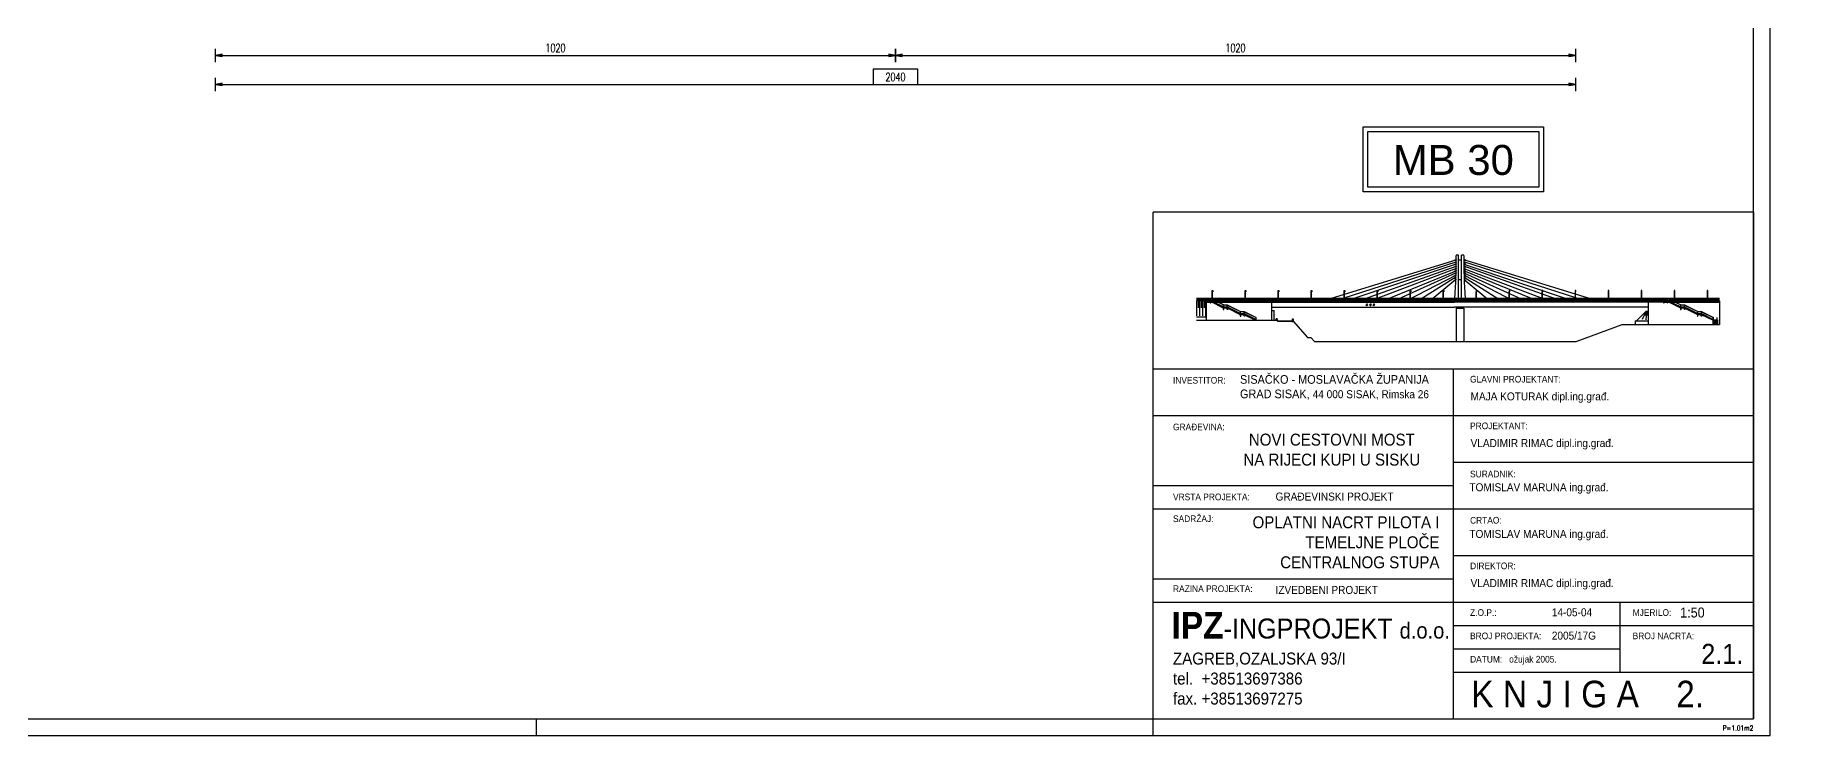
# Model space of a CAD drawing. Extents: x 729 to 13755, y 65128 to 68267.
# Drawn here: x 6134 to 8793, y 65128 to 66178 of the extents above; entities that cross this region are included whole.
import ezdxf
from ezdxf.enums import TextEntityAlignment as Align

# ---------------------------------------------------------------- set-up
doc = ezdxf.new("R2010")
doc.units = 0
doc.header["$LTSCALE"] = 50
doc.header["$PDMODE"] = 34
doc.header["$PDSIZE"] = 5
doc.layers.get('DEFPOINTS').update_dxf_attribs({"linetype": 'CONTINUOUS'})
for name, color, linetype in [('BETON', 7, 'CONTINUOUS'), ('BETON tan', 40, 'CONTINUOUS'), ('FILE', 8, 'CONTINUOUS'), ('KOLNIK', 5, 'CONTINUOUS'), ('KOTE', 4, 'CONTINUOUS'), ('Lezajevi', 8, 'CONTINUOUS'), ('POM', 9, 'CONTINUOUS'), ('SRAFURA', 8, 'CONTINUOUS'), ('TANKO', 8, 'CONTINUOUS'), ('TEKST', 7, 'CONTINUOUS')]:
    doc.layers.add(name, color=color, linetype=linetype)
doc.styles.add('KOTE', font='romans.shx', dxfattribs={"width": 0.7})
doc.styles.add('NASLOV', font='ARIAL.TTF')
doc.styles.get("Standard").update_dxf_attribs({"font": 'romans.shx', "width": 0.9})
doc.dimstyles.new('M50', dxfattribs={"dimscale": 100, "dimtxt": 0.125, "dimasz": 0.1, "dimexe": 0.4, "dimexo": 2, "dimgap": 0.05, "dimtad": 1, "dimdec": 1, "dimrnd": 0.01, "dimdsep": 46, "dimtxsty": 'KOTE', "dimblk1": 'S', "dimblk2": 'S', "dimsah": 1, "dimcen": 0.4, "dimdle": 0.4, "dimse1": 1, "dimse2": 1, "dimclrd": 8, "dimclre": 251, "dimclrt": 4, "dimadec": 0, "dimazin": 0, "dimtfac": 1, "dimtdec": 1, "dimtmove": 2, "dimatfit": 3, "dimldrblk": 'S', "dimfxl": 0, "dimtvp": 1, "dimtolj": 1, "dimtzin": 4, "dimarcsym": 0})

# ---------------------------------------------------------------- blocks, each defined once
blk = doc.blocks.new('A$C10FF7760')
at = {"layer": 'POM'}
for p, q in [((-10, 110), (-10, 400)), ((-10, 400), (5, 400)), ((-10, 399), (5, 399)), ((-10, 398), (5, 398)), ((-10, 18), (-10, 105)), ((-10, 0), (-10, 15)), ((5, 110), (5, 400)), ((5, 18), (5, 105)), ((5, 0), (5, 15))]:
    blk.add_line(p, q, dxfattribs=at)
for points in [[(7, 400), (-12, 400), (-12, 460), (7, 460)], [(-10, 457), (5, 457), (5, 402), (-10, 402)]]:
    blk.add_lwpolyline(points, close=True, dxfattribs=at)
blk = doc.blocks.new('A$C164337F3')
at = {"layer": 'POM'}
for p, q in [((38, 0), (38, 87)), ((76, 0), (76, 87)), ((114, 0), (114, 87)), ((152, 0), (152, 87)), ((190, 0), (190, 87)), ((228, 0), (228, 87)), ((267, 0), (267, 87)), ((305, 0), (305, 87)), ((343, 0), (343, 87)), ((381, 0), (381, 87)), ((419, 0), (419, 87)), ((457, 0), (457, 87))]:
    blk.add_line(p, q, dxfattribs=at)
blk = doc.blocks.new('A$C49D84F91')
at = {"layer": 'POM'}
for p, q in [((-500, 0), (-500, 105)), ((-495, 0), (-495, 105)), ((-495, 18), (0, 18)), ((-495, 15), (0, 15))]:
    blk.add_line(p, q, dxfattribs=at)
at = {"layer": 'SRAFURA'}
blk.add_blockref('A$C164337F3', (-495, 18), dxfattribs=at)
blk = doc.blocks.new('A$C133E7977')
at = {"layer": 'POM'}
for p, q in [((0, 18), (495, 18)), ((0, 15), (495, 15)), ((495, 0), (495, 105)), ((500, 0), (500, 105))]:
    blk.add_line(p, q, dxfattribs=at)
at = {"layer": 'SRAFURA'}
blk.add_blockref('A$C164337F3', (0, 18), dxfattribs=at)
blk = doc.blocks.new('A$C72ED04D8')
at = {"layer": 'SRAFURA'}
for p in [(0, 0), (500, 0), (1000, 0)]:
    blk.add_blockref('A$C133E7977', p, dxfattribs=at)
blk = doc.blocks.new('A$C5AD1124D')
at = {"layer": 'POM'}
for p, q in [((-500, -105), (-500, 0)), ((-495, -105), (-495, 0)), ((-457, -87), (-457, 0)), ((-419, -87), (-419, 0)), ((-381, -87), (-381, 0)), ((-343, -87), (-343, 0)), ((-305, -87), (-305, 0)), ((-267, -87), (-267, 0)), ((-228, -87), (-228, 0)), ((-190, -87), (-190, 0)), ((-152, -87), (-152, 0)), ((-114, -87), (-114, 0)), ((-76, -87), (-76, 0)), ((-38, -87), (-38, 0)), ((-495, -87), (0, -87)), ((-495, -90), (0, -90))]:
    blk.add_line(p, q, dxfattribs=at)
blk = doc.blocks.new('A$C38323F23')
at = {"layer": 'Lezajevi'}
for p, q in [((-63, 43), (-69, 50)), ((-69, 50), (70, 50)), ((0, 20), (-65, 20)), ((-65, 20), (-65, 0)), ((-65, 0), (65, 0)), ((-58, 43), (-63, 43)), ((-58, 43), (-62, 43)), ((-58, 43), (-58, 39)), ((-58, 43), (58, 43)), ((-58, 39), (58, 39)), ((-58, 25), (-58, 20)), ((-58, 25), (58, 25)), ((-54, 25), (-54, 39)), ((65, 20), (0, 20)), ((54, 25), (54, 39)), ((58, 43), (58, 39)), ((58, 43), (63, 43)), ((58, 25), (58, 20)), ((59, 43), (63, 43)), ((63, 43), (70, 50)), ((65, 20), (65, 0))]:
    blk.add_line(p, q, dxfattribs=at)
blk = doc.blocks.new('A$C42A04A62')
at = {"layer": 'POM'}
h = blk.add_hatch(color=256, dxfattribs=at)
h.paths.add_polyline_path([(2931, -585), (2914, -594), (2912, -591), (2931, -582)])
h.paths.add_polyline_path([(2931, -563), (2914, -571), (2913, -568), (2931, -560)])
h.paths.add_polyline_path([(2932, -541), (2914, -549), (2913, -545), (2932, -538)])
h.paths.add_polyline_path([(2932, -519), (2914, -526), (2913, -523), (2932, -516)])
h.paths.add_polyline_path([(2932, -497), (2914, -504), (2913, -501), (2932, -494)])
h = blk.add_hatch(color=256, dxfattribs=at)
h.paths.add_polyline_path([(2933, -428), (2933, -431), (2914, -437), (2913, -434)])
h.paths.add_polyline_path([(2933, -475), (2914, -481), (2913, -478), (2933, -472)])
h.paths.add_polyline_path([(2933, -453), (2914, -459), (2913, -456), (2933, -450)])
h = blk.add_hatch(color=256, dxfattribs=at)
h.paths.add_polyline_path([(3009, -428), (3009, -431), (3027, -437), (3028, -434)])
h.paths.add_polyline_path([(3009, -475), (3027, -481), (3028, -478), (3009, -472)])
h.paths.add_polyline_path([(3009, -453), (3027, -459), (3028, -456), (3009, -450)])
h = blk.add_hatch(color=256, dxfattribs=at)
h.paths.add_polyline_path([(3011, -585), (3027, -594), (3029, -591), (3011, -582)])
h.paths.add_polyline_path([(3010, -563), (3027, -571), (3029, -568), (3010, -560)])
h.paths.add_polyline_path([(3010, -541), (3027, -549), (3029, -545), (3010, -538)])
h.paths.add_polyline_path([(3009, -519), (3027, -526), (3028, -523), (3009, -516)])
h.paths.add_polyline_path([(3009, -497), (3027, -504), (3028, -501), (3009, -494)])
h = blk.add_hatch(color=256, dxfattribs=at)
h.paths.add_polyline_path([(2929, -630), (2915, -641), (2913, -639), (2929, -625)])
h.paths.add_polyline_path([(2930, -607), (2914, -617), (2912, -615), (2930, -604)])
h = blk.add_hatch(color=256, dxfattribs=at)
h.paths.add_polyline_path([(3012, -630), (3026, -641), (3028, -639), (3012, -625)])
h.paths.add_polyline_path([(3011, -607), (3027, -617), (3029, -615), (3011, -604)])
for points in [[(2040, -871), (2040, -887), (2035, -879)], [(2109, -887), (2109, -871), (2114, -879)], [(1290, -1052), (1290, -1043), (1145, -1043), (1145, -1039), (1296, -1039), (1296, -1021), (1303, -1021), (1303, -1052)]]:
    blk.add_hatch(color=256, dxfattribs=at).paths.add_polyline_path(points)
h = blk.add_hatch(dxfattribs=at)
h.set_pattern_fill('DOTS', color=256, scale=13.728, style=0)
h.set_pattern_definition([(0, (698.3724, -4210.1642), (0.429, 0.858), [0, -0.858])])
h.paths.add_polyline_path([(2075, -887), (2080, -879), (2075, -871), (2069, -879)])
for p, q in [((1599, -840), (2933, -429)), ((1719, -840), (2933, -451)), ((2933, -473), (1839, -840)), ((1959, -840), (2932, -495)), ((2932, -517), (2079, -840)), ((2913, -434), (2933, -428)), ((2914, -437), (2913, -434)), ((2913, -456), (2933, -450)), ((2914, -459), (2913, -456)), ((2913, -478), (2933, -472)), ((2914, -481), (2913, -478)), ((2913, -501), (2932, -494)), ((2914, -504), (2913, -501)), ((2913, -523), (2932, -516)), ((2914, -526), (2913, -523)), ((2933, -431), (2914, -437)), ((2933, -453), (2914, -459)), ((2933, -475), (2914, -481)), ((2932, -497), (2914, -504)), ((2932, -519), (2914, -526)), ((2954, -385), (2932, -385)), ((2932, -494), (2932, -497)), ((2932, -516), (2932, -519)), ((2933, -428), (2933, -431)), ((2933, -450), (2933, -453)), ((2933, -472), (2933, -475)), ((2954, -837), (2954, -385)), ((2954, -429), (2987, -429)), ((2954, -429), (2987, -429)), ((2987, -837), (2987, -385)), ((3009, -385), (2987, -385)), ((3009, -428), (3009, -431)), ((3028, -434), (3009, -428)), ((4342, -840), (3009, -429)), ((3009, -431), (3027, -437)), ((3028, -456), (3009, -450)), ((3009, -450), (3009, -453)), ((4222, -840), (3009, -451)), ((3009, -453), (3027, -459)), ((3028, -478), (3009, -472)), ((3009, -472), (3009, -475)), ((3009, -473), (4102, -840)), ((3009, -475), (3027, -481)), ((3028, -501), (3009, -494)), ((3009, -494), (3009, -497)), ((3982, -840), (3009, -495)), ((3009, -497), (3027, -504)), ((3028, -523), (3009, -516)), ((3009, -516), (3009, -519)), ((3009, -517), (3863, -840)), ((3009, -519), (3027, -526)), ((3027, -437), (3028, -434)), ((3027, -459), (3028, -456)), ((3027, -481), (3028, -478)), ((3027, -504), (3028, -501)), ((3027, -526), (3028, -523)), ((2198, -840), (2932, -539)), ((2931, -561), (2317, -840)), ((2931, -583), (2436, -840)), ((2930, -605), (2554, -840)), ((2929, -627), (2672, -840)), ((2912, -591), (2931, -582)), ((2914, -594), (2912, -591)), ((2912, -615), (2930, -604)), ((2914, -617), (2912, -615)), ((2913, -545), (2932, -538)), ((2914, -549), (2913, -545)), ((2913, -568), (2931, -560)), ((2914, -571), (2913, -568)), ((2913, -639), (2929, -625)), ((2915, -641), (2913, -639)), ((2932, -541), (2914, -549)), ((2931, -563), (2914, -571)), ((2931, -585), (2914, -594)), ((2930, -607), (2914, -617)), ((2929, -630), (2915, -641)), ((2929, -625), (2929, -630)), ((2930, -604), (2930, -607)), ((2931, -560), (2931, -563)), ((2931, -582), (2931, -585)), ((2932, -538), (2932, -541)), ((2954, -627), (2987, -627)), ((3029, -545), (3010, -538)), ((3010, -538), (3010, -541)), ((3743, -840), (3010, -539)), ((3010, -541), (3027, -549)), ((3029, -568), (3010, -560)), ((3010, -560), (3010, -563)), ((3010, -561), (3624, -840)), ((3010, -563), (3027, -571)), ((3029, -591), (3011, -582)), ((3011, -582), (3011, -585)), ((3011, -583), (3505, -840)), ((3011, -585), (3027, -594)), ((3011, -604), (3011, -607)), ((3029, -615), (3011, -604)), ((3011, -605), (3387, -840)), ((3011, -607), (3027, -617)), ((3028, -639), (3012, -625)), ((3012, -625), (3012, -630)), ((3012, -627), (3269, -840)), ((3012, -630), (3026, -641)), ((3026, -641), (3028, -639)), ((3027, -549), (3029, -545)), ((3027, -571), (3029, -568)), ((3027, -594), (3029, -591)), ((3027, -617), (3029, -615)), ((335, -815), (437, -815)), ((335, -816), (437, -816)), ((335, -836), (437, -836)), ((335, -836), (437, -836)), ((434, -840), (335, -840)), ((335, -840), (335, -990)), ((342, -836), (342, -816)), ((350, -836), (350, -816)), ((351, -840), (351, -909)), ((359, -836), (359, -816)), ((366, -840), (366, -990)), ((368, -836), (368, -816)), ((376, -836), (376, -816)), ((382, -840), (382, -909)), ((385, -836), (385, -816)), ((394, -836), (394, -816)), ((397, -840), (397, -990)), ((403, -836), (403, -816)), ((411, -836), (411, -816)), ((412, -840), (412, -909)), ((420, -836), (420, -816)), ((425, -840), (425, -1001)), ((425, -844), (434, -844)), ((425, -848), (434, -848)), ((425, -853), (434, -853)), ((425, -857), (434, -857)), ((425, -861), (434, -861)), ((425, -866), (434, -866)), ((425, -870), (434, -870)), ((425, -874), (434, -874)), ((425, -879), (434, -879)), ((425, -883), (434, -883)), ((429, -836), (429, -816)), ((434, -840), (481, -840)), ((434, -840), (434, -862)), ((434, -862), (440, -862)), ((434, -862), (434, -1034)), ((437, -815), (475, -815)), ((437, -840), (437, -815)), ((439, -816), (474, -816)), ((439, -840), (439, -816)), ((439, -836), (474, -836)), ((439, -836), (474, -836)), ((440, -845), (473, -845)), ((440, -862), (440, -845)), ((440, -853), (473, -853)), ((447, -836), (447, -816)), ((456, -836), (456, -816)), ((465, -836), (465, -816)), ((473, -845), (473, -862)), ((473, -862), (478, -862)), ((474, -840), (474, -816)), ((475, -815), (608, -881)), ((475, -815), (1125, -815)), ((475, -840), (475, -817)), ((475, -817), (607, -882)), ((475, -836), (513, -836)), ((475, -836), (607, -901)), ((475, -837), (607, -902)), ((476, -836), (514, -836)), ((477, -816), (1125, -816)), ((478, -840), (478, -843)), ((478, -843), (485, -843)), ((478, -862), (478, -847)), ((478, -847), (604, -910)), ((478, -853), (489, -853)), ((482, -840), (521, -840)), ((485, -843), (485, -846)), ((485, -846), (491, -846)), ((486, -821), (486, -816)), ((491, -846), (491, -849)), ((491, -849), (498, -849)), ((495, -825), (495, -816)), ((498, -849), (498, -853)), ((498, -853), (505, -853)), ((503, -829), (503, -816)), ((505, -853), (505, -856)), ((505, -853), (508, -853)), ((505, -856), (511, -856)), ((509, -853), (548, -853)), ((511, -856), (511, -859)), ((511, -859), (518, -859)), ((512, -834), (512, -816)), ((513, -834), (513, -816)), ((516, -836), (622, -836)), ((517, -836), (622, -836)), ((518, -859), (518, -863)), ((518, -863), (524, -863)), ((521, -836), (521, -816)), ((524, -840), (1304, -840)), ((524, -863), (524, -866)), ((524, -866), (531, -866)), ((529, -836), (529, -816)), ((531, -866), (531, -869)), ((531, -869), (538, -869)), ((538, -836), (538, -816)), ((538, -869), (538, -873)), ((538, -873), (544, -873)), ((544, -873), (544, -876)), ((544, -876), (551, -876)), ((546, -836), (546, -816)), ((550, -853), (2916, -853)), ((551, -876), (551, -879)), ((551, -879), (557, -879)), ((555, -836), (555, -816)), ((557, -879), (557, -882)), ((557, -882), (564, -882)), ((563, -836), (563, -816)), ((564, -882), (564, -886)), ((564, -886), (571, -886)), ((571, -836), (571, -816)), ((571, -886), (571, -889)), ((580, -836), (580, -816)), ((588, -836), (588, -816)), ((596, -836), (596, -816)), ((605, -836), (605, -816)), ((607, -906), (607, -882)), ((608, -881), (644, -881)), ((608, -882), (643, -882)), ((608, -906), (608, -882)), ((613, -836), (613, -816)), ((643, -906), (643, -882)), ((644, -881), (777, -947)), ((644, -906), (644, -883)), ((644, -883), (776, -948)), ((843, -815), (5567, -815)), ((845, -816), (5045, -816)), ((952, -840), (952, -816)), ((953, -840), (953, -816)), ((953, -836), (1062, -836)), ((953, -836), (1062, -836)), ((961, -836), (961, -816)), ((969, -836), (969, -816)), ((978, -836), (978, -816)), ((986, -836), (986, -816)), ((995, -836), (995, -816)), ((1003, -836), (1003, -816)), ((1011, -836), (1011, -816)), ((1020, -836), (1020, -816)), ((1028, -836), (1028, -816)), ((1036, -836), (1036, -816)), ((1045, -836), (1045, -816)), ((1053, -836), (1053, -816)), ((1062, -840), (1062, -816)), ((1063, -840), (1063, -816)), ((1063, -836), (1172, -836)), ((1063, -836), (1172, -836)), ((1090, -1034), (1090, -853)), ((1172, -840), (1172, -816)), ((1173, -840), (1173, -816)), ((1173, -836), (1282, -836)), ((1173, -836), (1282, -836)), ((1282, -840), (1282, -816)), ((1283, -840), (1283, -816)), ((1283, -836), (1392, -836)), ((1283, -836), (1392, -836)), ((1304, -840), (2916, -840)), ((1392, -840), (1392, -816)), ((1393, -840), (1393, -816)), ((2040, -869), (2033, -879)), ((2040, -889), (2033, -879)), ((2040, -871), (2035, -879)), ((2040, -887), (2035, -879)), ((2040, -869), (2047, -879)), ((2040, -871), (2040, -887)), ((2040, -871), (2046, -879)), ((2040, -887), (2046, -879)), ((2040, -889), (2047, -879)), ((2075, -869), (2067, -879)), ((2075, -889), (2067, -879)), ((2075, -871), (2069, -879)), ((2075, -887), (2069, -879)), ((2075, -869), (2082, -879)), ((2075, -871), (2080, -879)), ((2075, -889), (2082, -879)), ((2075, -887), (2080, -879)), ((2109, -869), (2102, -879)), ((2109, -889), (2102, -879)), ((2109, -871), (2103, -879)), ((2109, -887), (2103, -879)), ((2109, -869), (2116, -879)), ((2109, -887), (2109, -871)), ((2109, -871), (2114, -879)), ((2109, -887), (2114, -879)), ((2109, -889), (2116, -879)), ((2823, -836), (2918, -836)), ((2823, -836), (2918, -836)), ((2831, -836), (2831, -816)), ((2839, -836), (2839, -816)), ((2848, -836), (2848, -816)), ((2856, -836), (2856, -816)), ((2865, -836), (2865, -816)), ((2873, -836), (2873, -816)), ((2881, -836), (2881, -816)), ((2890, -836), (2890, -816)), ((2898, -836), (2898, -816)), ((2906, -836), (2906, -816)), ((2915, -836), (2915, -816)), ((3026, -837), (2916, -837)), ((2916, -837), (2916, -855)), ((3026, -855), (2916, -855)), ((2918, -837), (2918, -816)), ((2919, -837), (2919, -816)), ((2919, -836), (3022, -836)), ((2919, -836), (3022, -836)), ((2921, -836), (2921, -816)), ((2927, -836), (2927, -816)), ((2938, -836), (2938, -816)), ((2971, -836), (2971, -816)), ((3003, -836), (3003, -816)), ((3014, -836), (3014, -816)), ((3020, -836), (3020, -816)), ((3022, -837), (3022, -816)), ((3024, -837), (3024, -816)), ((3024, -836), (3138, -836)), ((3024, -836), (3138, -836)), ((3026, -837), (3026, -855)), ((3026, -840), (5006, -840)), ((5006, -853), (3026, -853)), ((3029, -836), (3029, -816)), ((3037, -836), (3037, -816)), ((3046, -836), (3046, -816)), ((3054, -836), (3054, -816)), ((3063, -836), (3063, -816)), ((3071, -836), (3071, -816)), ((3079, -836), (3079, -816)), ((3088, -836), (3088, -816)), ((3096, -836), (3096, -816)), ((3104, -836), (3104, -816)), ((3113, -836), (3113, -816)), ((3121, -836), (3121, -816)), ((3130, -836), (3130, -816)), ((4852, -853), (4852, -1076)), ((5006, -840), (5006, -862)), ((5050, -840), (5006, -840)), ((5006, -862), (5011, -862)), ((5008, -840), (5008, -816)), ((5009, -840), (5009, -816)), ((5009, -816), (5045, -816)), ((5009, -836), (5045, -836)), ((5009, -836), (5045, -836)), ((5011, -845), (5044, -845)), ((5011, -862), (5011, -845)), ((5011, -853), (5044, -853)), ((5019, -836), (5019, -816)), ((5027, -836), (5027, -816)), ((5036, -836), (5036, -816)), ((5044, -845), (5044, -862)), ((5044, -862), (5050, -862)), ((5045, -840), (5045, -816)), ((5046, -815), (5180, -881)), ((5046, -817), (5178, -882)), ((5046, -840), (5046, -817)), ((5046, -836), (5178, -901)), ((5046, -836), (5085, -836)), ((5046, -837), (5178, -902)), ((5047, -836), (5086, -836)), ((5049, -816), (5567, -816)), ((5050, -840), (5050, -843)), ((5050, -840), (5053, -840)), ((5050, -843), (5056, -843)), ((5050, -847), (5175, -910)), ((5050, -862), (5050, -847)), ((5050, -853), (5061, -853)), ((5054, -840), (5093, -840)), ((5055, -820), (5055, -816)), ((5056, -843), (5056, -846)), ((5056, -846), (5063, -846)), ((5063, -824), (5063, -816)), ((5063, -846), (5063, -849)), ((5063, -849), (5070, -849)), ((5070, -849), (5070, -853)), ((5070, -853), (5076, -853)), ((5072, -828), (5072, -816)), ((5076, -853), (5076, -856)), ((5076, -853), (5079, -853)), ((5076, -856), (5083, -856)), ((5080, -832), (5080, -816)), ((5080, -853), (5119, -853)), ((5083, -856), (5083, -859)), ((5083, -859), (5089, -859)), ((5087, -836), (5155, -836)), ((5088, -836), (5088, -816)), ((5089, -836), (5155, -836)), ((5089, -859), (5089, -863)), ((5089, -863), (5096, -863)), ((5095, -840), (5567, -840)), ((5096, -863), (5096, -866)), ((5096, -866), (5103, -866)), ((5097, -836), (5097, -816)), ((5103, -866), (5103, -869)), ((5103, -869), (5109, -869)), ((5105, -836), (5105, -816)), ((5109, -869), (5109, -873)), ((5109, -873), (5116, -873)), ((5113, -836), (5113, -816)), ((5116, -873), (5116, -876)), ((5116, -876), (5122, -876)), ((5122, -836), (5122, -816)), ((5122, -853), (5567, -853)), ((5122, -876), (5122, -879)), ((5122, -879), (5129, -879)), ((5129, -879), (5129, -882)), ((5129, -882), (5136, -882)), ((5130, -836), (5130, -816)), ((5136, -882), (5136, -886)), ((5136, -886), (5142, -886)), ((5139, -836), (5139, -816)), ((5142, -886), (5142, -889)), ((5147, -836), (5147, -816)), ((5155, -840), (5155, -816)), ((5156, -840), (5156, -816)), ((5156, -836), (5265, -836)), ((5156, -836), (5265, -836)), ((5178, -906), (5178, -882)), ((5180, -881), (5216, -881)), ((5180, -882), (5215, -882)), ((5180, -906), (5180, -882)), ((5215, -906), (5215, -882)), ((5216, -881), (5349, -947)), ((5216, -883), (5348, -948)), ((5216, -906), (5216, -883)), ((5265, -840), (5265, -816)), ((5266, -840), (5266, -816)), ((5266, -836), (5375, -836)), ((5266, -836), (5375, -836)), ((5375, -840), (5375, -816)), ((5376, -840), (5376, -816)), ((5376, -836), (5485, -836)), ((5376, -836), (5485, -836)), ((5485, -840), (5485, -816)), ((5486, -840), (5486, -816)), ((5486, -836), (5567, -836)), ((5486, -836), (5567, -836)), ((5495, -836), (5495, -816)), ((5503, -836), (5503, -816)), ((5512, -836), (5512, -816)), ((5520, -836), (5520, -816)), ((5528, -836), (5528, -816)), ((5537, -836), (5537, -816)), ((5545, -836), (5545, -816)), ((5553, -836), (5553, -816)), ((5562, -836), (5562, -816)), ((5567, -840), (5567, -1076)), ((335, -1001), (434, -1001)), ((335, -1034), (936, -1034)), ((425, -888), (434, -888)), ((425, -892), (434, -892)), ((425, -896), (434, -896)), ((425, -901), (434, -901)), ((425, -905), (434, -905)), ((425, -909), (434, -909)), ((425, -914), (434, -914)), ((425, -918), (434, -918)), ((425, -922), (434, -922)), ((425, -927), (434, -927)), ((425, -931), (434, -931)), ((425, -936), (434, -936)), ((425, -940), (434, -940)), ((425, -944), (434, -944)), ((425, -949), (434, -949)), ((425, -953), (434, -953)), ((425, -957), (434, -957)), ((425, -962), (434, -962)), ((425, -966), (434, -966)), ((425, -970), (434, -970)), ((425, -975), (434, -975)), ((425, -979), (434, -979)), ((425, -984), (434, -984)), ((425, -988), (434, -988)), ((425, -992), (434, -992)), ((425, -997), (434, -997)), ((571, -889), (577, -889)), ((577, -889), (577, -892)), ((577, -892), (584, -892)), ((584, -892), (584, -896)), ((584, -896), (590, -896)), ((590, -896), (590, -899)), ((590, -899), (597, -899)), ((597, -899), (597, -902)), ((597, -902), (604, -902)), ((604, -902), (604, -906)), ((604, -906), (648, -906)), ((604, -910), (604, -928)), ((604, -928), (609, -928)), ((608, -902), (643, -902)), ((608, -902), (643, -902)), ((609, -911), (642, -911)), ((609, -928), (609, -911)), ((642, -928), (642, -911)), ((648, -928), (642, -928)), ((644, -902), (776, -967)), ((644, -903), (776, -968)), ((648, -906), (648, -909)), ((648, -909), (654, -909)), ((648, -913), (648, -928)), ((648, -913), (773, -976)), ((654, -909), (654, -912)), ((654, -912), (661, -912)), ((661, -912), (661, -915)), ((661, -915), (667, -915)), ((667, -915), (667, -919)), ((667, -919), (674, -919)), ((674, -919), (674, -922)), ((674, -922), (681, -922)), ((681, -922), (681, -925)), ((681, -925), (687, -925)), ((687, -925), (687, -929)), ((687, -929), (694, -929)), ((694, -929), (694, -932)), ((694, -932), (700, -932)), ((700, -932), (700, -935)), ((700, -935), (707, -935)), ((707, -935), (707, -939)), ((707, -939), (714, -939)), ((714, -939), (714, -942)), ((714, -942), (720, -942)), ((720, -942), (720, -945)), ((720, -945), (727, -945)), ((727, -945), (727, -948)), ((727, -948), (733, -948)), ((733, -948), (733, -952)), ((733, -952), (740, -952)), ((740, -952), (740, -955)), ((740, -955), (747, -955)), ((747, -955), (747, -958)), ((747, -958), (753, -958)), ((753, -958), (753, -962)), ((753, -962), (760, -962)), ((760, -962), (760, -965)), ((760, -965), (766, -965)), ((766, -965), (766, -968)), ((766, -968), (773, -968)), ((773, -968), (773, -972)), ((773, -972), (817, -972)), ((773, -976), (773, -994)), ((773, -994), (778, -994)), ((776, -972), (776, -948)), ((777, -947), (814, -947)), ((777, -972), (777, -948)), ((777, -948), (813, -948)), ((777, -968), (813, -968)), ((777, -968), (813, -968)), ((778, -994), (778, -977)), ((778, -977), (811, -977)), ((811, -994), (811, -977)), ((817, -994), (811, -994)), ((813, -972), (813, -948)), ((814, -947), (934, -1007)), ((814, -972), (814, -949)), ((814, -949), (932, -1008)), ((814, -968), (932, -1027)), ((814, -969), (932, -1028)), ((817, -972), (817, -975)), ((817, -975), (824, -975)), ((817, -979), (817, -994)), ((817, -979), (927, -1034)), ((824, -975), (824, -978)), ((824, -978), (830, -978)), ((830, -978), (830, -981)), ((830, -981), (837, -981)), ((837, -981), (837, -985)), ((837, -985), (843, -985)), ((843, -985), (843, -988)), ((843, -988), (850, -988)), ((850, -988), (850, -991)), ((850, -991), (857, -991)), ((857, -991), (857, -995)), ((857, -995), (863, -995)), ((863, -995), (863, -998)), ((863, -998), (870, -998)), ((870, -998), (870, -1001)), ((870, -1001), (876, -1001)), ((876, -1001), (876, -1005)), ((876, -1005), (883, -1005)), ((883, -1005), (883, -1008)), ((883, -1008), (890, -1008)), ((890, -1008), (890, -1011)), ((890, -1011), (896, -1011)), ((896, -1011), (896, -1014)), ((896, -1014), (903, -1014)), ((903, -1014), (903, -1018)), ((903, -1018), (909, -1018)), ((909, -1018), (909, -1021)), ((909, -1021), (916, -1021)), ((916, -1021), (916, -1024)), ((916, -1024), (923, -1024)), ((923, -1024), (923, -1028)), ((923, -1028), (929, -1028)), ((929, -1028), (929, -1031)), ((929, -1031), (936, -1031)), ((932, -1031), (932, -1008)), ((934, -1031), (934, -1007)), ((936, -1031), (936, -1034)), ((936, -1034), (1145, -1034)), ((1090, -904), (2916, -904)), ((1090, -938), (1112, -938)), ((1112, -1034), (1112, -938)), ((1144, -1022), (1134, -1022)), ((1144, -1022), (1134, -1022)), ((1134, -1022), (1134, -1025)), ((1134, -1022), (1134, -1022)), ((1134, -1022), (1134, -1022)), ((1134, -1025), (1134, -1022)), ((1142, -1025), (1134, -1025)), ((1134, -1025), (1134, -1025)), ((1134, -1025), (1134, -1026)), ((1143, -1026), (1134, -1026)), ((1134, -1034), (1134, -1026)), ((1134, -1034), (1134, -1034)), ((1137, -1034), (1134, -1034)), ((1137, -1022), (1137, -1025)), ((1137, -1034), (1137, -1026)), ((1137, -1034), (1137, -1034)), ((1142, -1025), (1142, -1022)), ((1142, -1022), (1142, -1022)), ((1142, -1025), (1143, -1026)), ((1142, -1025), (1142, -1025)), ((1143, -1020), (1143, -1020)), ((1143, -1027), (1143, -1027)), ((1144, -1022), (1144, -1022)), ((1145, -1039), (1145, -1034)), ((1145, -1043), (1145, -1039)), ((1145, -1039), (1296, -1039)), ((1145, -1043), (1290, -1043)), ((1290, -1052), (1290, -1043)), ((1303, -1052), (1290, -1052)), ((1296, -1039), (1296, -1021)), ((1296, -1021), (1303, -1021)), ((1303, -1021), (1303, -1052)), ((1303, -1045), (1445, -1206)), ((4852, -904), (2916, -904)), ((2931, -915), (2931, -1247)), ((2931, -915), (3010, -915)), ((3010, -915), (3010, -1247)), ((4722, -1042), (4722, -1076)), ((4722, -1042), (4852, -1042)), ((4830, -948), (4736, -1042)), ((4830, -948), (4793, -1028)), ((4830, -948), (4804, -982)), ((4832, -948), (4823, -986)), ((4852, -948), (4830, -948)), ((4836, -948), (4830, -1030)), ((4845, -948), (4844, -987)), ((5142, -889), (5149, -889)), ((5149, -889), (5149, -892)), ((5149, -892), (5155, -892)), ((5155, -892), (5155, -896)), ((5155, -896), (5162, -896)), ((5162, -896), (5162, -899)), ((5162, -899), (5169, -899)), ((5169, -899), (5169, -902)), ((5169, -902), (5175, -902)), ((5175, -902), (5175, -906)), ((5175, -906), (5219, -906)), ((5175, -910), (5175, -928)), ((5175, -928), (5181, -928)), ((5180, -902), (5215, -902)), ((5180, -902), (5215, -902)), ((5181, -911), (5214, -911)), ((5181, -928), (5181, -911)), ((5214, -928), (5214, -911)), ((5219, -928), (5214, -928)), ((5216, -902), (5348, -967)), ((5216, -903), (5348, -968)), ((5219, -906), (5219, -909)), ((5219, -909), (5226, -909)), ((5219, -913), (5219, -928)), ((5219, -913), (5345, -976)), ((5226, -909), (5226, -912)), ((5226, -912), (5232, -912)), ((5232, -912), (5232, -915)), ((5232, -915), (5239, -915)), ((5239, -915), (5239, -919)), ((5239, -919), (5246, -919)), ((5246, -919), (5246, -922)), ((5246, -922), (5252, -922)), ((5252, -922), (5252, -925)), ((5252, -925), (5259, -925)), ((5259, -925), (5259, -929)), ((5259, -929), (5265, -929)), ((5265, -929), (5265, -932)), ((5265, -932), (5272, -932)), ((5272, -932), (5272, -935)), ((5272, -935), (5279, -935)), ((5279, -935), (5279, -939)), ((5279, -939), (5285, -939)), ((5285, -939), (5285, -942)), ((5285, -942), (5292, -942)), ((5292, -942), (5292, -945)), ((5292, -945), (5298, -945)), ((5298, -945), (5298, -948)), ((5298, -948), (5305, -948)), ((5305, -948), (5305, -952)), ((5305, -952), (5312, -952)), ((5312, -952), (5312, -955)), ((5312, -955), (5318, -955)), ((5318, -955), (5318, -958)), ((5318, -958), (5325, -958)), ((5325, -958), (5325, -962)), ((5325, -962), (5331, -962)), ((5331, -962), (5331, -965)), ((5331, -965), (5338, -965)), ((5338, -965), (5338, -968)), ((5338, -968), (5345, -968)), ((5345, -968), (5345, -972)), ((5345, -972), (5389, -972)), ((5345, -976), (5345, -994)), ((5345, -994), (5350, -994)), ((5348, -972), (5348, -948)), ((5349, -947), (5385, -947)), ((5349, -972), (5349, -948)), ((5349, -948), (5384, -948)), ((5349, -968), (5384, -968)), ((5349, -968), (5384, -968)), ((5350, -994), (5350, -977)), ((5350, -977), (5383, -977)), ((5383, -994), (5383, -977)), ((5389, -994), (5383, -994)), ((5384, -972), (5384, -948)), ((5385, -947), (5504, -1007)), ((5385, -972), (5385, -949)), ((5385, -949), (5503, -1007)), ((5385, -968), (5503, -1027)), ((5385, -969), (5503, -1027)), ((5389, -972), (5389, -975)), ((5389, -975), (5395, -975)), ((5389, -979), (5389, -994)), ((5389, -979), (5501, -1035)), ((5395, -975), (5395, -978)), ((5395, -978), (5402, -978)), ((5402, -978), (5402, -981)), ((5402, -981), (5408, -981)), ((5408, -981), (5408, -985)), ((5408, -985), (5415, -985)), ((5415, -985), (5415, -988)), ((5415, -988), (5422, -988)), ((5422, -988), (5422, -991)), ((5422, -991), (5428, -991)), ((5428, -991), (5428, -995)), ((5428, -995), (5435, -995)), ((5435, -995), (5435, -998)), ((5435, -998), (5441, -998)), ((5441, -998), (5441, -1001)), ((5441, -1001), (5448, -1001)), ((5448, -1001), (5448, -1005)), ((5448, -1005), (5455, -1005)), ((5455, -1005), (5455, -1008)), ((5455, -1008), (5461, -1008)), ((5461, -1008), (5461, -1011)), ((5461, -1011), (5468, -1011)), ((5468, -1011), (5468, -1014)), ((5468, -1014), (5474, -1014)), ((5474, -1014), (5474, -1018)), ((5474, -1018), (5481, -1018)), ((5481, -1018), (5481, -1021)), ((5481, -1021), (5488, -1021)), ((5488, -1021), (5488, -1024)), ((5488, -1024), (5494, -1024)), ((5494, -1024), (5494, -1028)), ((5494, -1028), (5501, -1028)), ((5501, -1028), (5501, -1035)), ((5501, -1031), (5503, -1031)), ((5501, -1034), (5503, -1034)), ((5501, -1035), (5501, -1076)), ((5501, -1037), (5503, -1037)), ((5501, -1041), (5503, -1041)), ((5501, -1044), (5503, -1044)), ((5501, -1047), (5503, -1047)), ((5501, -1050), (5503, -1050)), ((5501, -1054), (5503, -1054)), ((5501, -1057), (5503, -1057)), ((5501, -1060), (5503, -1060)), ((5501, -1063), (5503, -1063)), ((5503, -1031), (5503, -1007)), ((5503, -1007), (5504, -1007)), ((5503, -1076), (5503, -1031)), ((5504, -1052), (5503, -1052)), ((5504, -1076), (5504, -1007)), ((5504, -1031), (5541, -1031)), ((5504, -1034), (5541, -1034)), ((5504, -1037), (5541, -1037)), ((5504, -1041), (5541, -1041)), ((5504, -1044), (5541, -1044)), ((5504, -1047), (5541, -1047)), ((5504, -1050), (5541, -1050)), ((5504, -1054), (5541, -1054)), ((5504, -1057), (5541, -1057)), ((5504, -1060), (5541, -1060)), ((5504, -1063), (5541, -1063)), ((5543, -1007), (5541, -1007)), ((5541, -1076), (5541, -1008)), ((5543, -1052), (5541, -1052)), ((5543, -1076), (5543, -1007)), ((5543, -1031), (5545, -1031)), ((5543, -1034), (5545, -1034)), ((5543, -1037), (5545, -1037)), ((5543, -1041), (5545, -1041)), ((5543, -1044), (5545, -1044)), ((5543, -1047), (5545, -1047)), ((5543, -1050), (5545, -1050)), ((5543, -1054), (5545, -1054)), ((5543, -1057), (5545, -1057)), ((5543, -1060), (5545, -1060)), ((5543, -1063), (5545, -1063)), ((5545, -1031), (5545, -1076)), ((1445, -1206), (1478, -1206)), ((1478, -1206), (1516, -1247)), ((4132, -1247), (4591, -1076)), ((4591, -1076), (5567, -1076)), ((5501, -1066), (5503, -1066)), ((5501, -1070), (5503, -1070)), ((5501, -1073), (5503, -1073)), ((5504, -1066), (5541, -1066)), ((5504, -1070), (5541, -1070)), ((5504, -1073), (5541, -1073)), ((5543, -1066), (5545, -1066)), ((5543, -1070), (5545, -1070)), ((5543, -1073), (5545, -1073)), ((1516, -1247), (4132, -1247))]:
    blk.add_line(p, q, dxfattribs=at)
for centre, start, end in [((-1687, -452), 355.4866, 0.8225), ((7629, -452), 179.1775, 184.5134), ((-1687, -452), 355.2348, 355.4084), ((-1687, -452), 355.2112, 355.2266), ((7629, -452), 184.5916, 184.7652), ((7629, -452), 184.7735, 184.7888)]:
    blk.add_arc(centre, 4620, start, end, dxfattribs=at)
for points in [[(1143, -1020), (1145, -1022), (1142, -1024), (1144, -1025), (1143, -1027)], [(1143, -1020), (1145, -1022), (1143, -1024), (1144, -1025), (1143, -1027)]]:
    blk.add_spline(points, degree=3, dxfattribs=at)
at = {"layer": 'POM', "yscale": 0.2200000000011642, "zscale": 0.22}
for name, p, xscale in [('A$C10FF7760', (496, -840), 0.2199999999975262), ('A$C5AD1124D', (732, -816), 0.2199999999975262), ('A$C5AD1124D', (842, -816), 0.2199999999975262), ('A$C10FF7760', (826, -840), 0.2199999999975262), ('A$C5AD1124D', (952, -816), 0.2199999999975262), ('A$C164337F3', (1063, -836), 0.2199999999975262), ('A$C10FF7760', (1156, -840), 0.2199999999975262), ('A$C164337F3', (1173, -836), 0.2199999999975262), ('A$C164337F3', (1283, -836), 0.2199999999975262), ('A$C133E7977', (1393, -840), 0.2199999999975262), ('A$C10FF7760', (1486, -840), 0.2199999999975262), ('A$C133E7977', (1503, -840), 0.2199999999975262), ('A$C133E7977', (1613, -840), 0.2199999999975262), ('A$C72ED04D8', (1723, -840), 0.2199999999975262), ('A$C10FF7760', (1816, -840), 0.2199999999975262), ('A$C72ED04D8', (2053, -840), 0.2199999999975262), ('A$C10FF7760', (2146, -840), 0.2199999999975262), ('A$C72ED04D8', (2383, -840), 0.2199999999975262), ('A$C10FF7760', (2476, -840), 0.2199999999975262), ('A$C133E7977', (2713, -840), 0.2199999999975262), ('A$C10FF7760', (2806, -840), 0.2199999999975262), ('A$C10FF7760', (3135, -840), -0.2199999999975262), ('A$C49D84F91', (3248, -840), 0.2199999999975262), ('A$C49D84F91', (3358, -840), 0.2199999999975262), ('A$C49D84F91', (3468, -840), 0.2199999999975262), ('A$C10FF7760', (3465, -840), -0.2199999999975262), ('A$C49D84F91', (3578, -840), 0.2199999999975262), ('A$C49D84F91', (3688, -840), 0.2199999999975262), ('A$C49D84F91', (3798, -840), 0.2199999999975262), ('A$C10FF7760', (3795, -840), -0.2199999999975262), ('A$C49D84F91', (3908, -840), 0.2199999999975262), ('A$C49D84F91', (4018, -840), 0.2199999999975262), ('A$C49D84F91', (4128, -840), 0.2199999999975262), ('A$C10FF7760', (4125, -840), -0.2199999999975262), ('A$C49D84F91', (4238, -840), 0.2199999999975262), ('A$C49D84F91', (4348, -840), 0.2199999999975262), ('A$C49D84F91', (4458, -840), 0.2199999999975262), ('A$C10FF7760', (4455, -840), -0.2199999999975262), ('A$C49D84F91', (4568, -840), 0.2199999999975262), ('A$C49D84F91', (4678, -840), 0.2199999999975262), ('A$C49D84F91', (4788, -840), 0.2199999999975262), ('A$C10FF7760', (4785, -840), -0.2199999999975262), ('A$C49D84F91', (4898, -840), 0.2199999999975262), ('A$C49D84F91', (5008, -840), 0.2199999999975262), ('A$C10FF7760', (5115, -840), -0.2199999999975262), ('A$C164337F3', (5156, -836), 0.2199999999975262), ('A$C164337F3', (5266, -836), 0.2199999999975262), ('A$C164337F3', (5376, -836), 0.2199999999975262), ('A$C10FF7760', (5445, -840), -0.2199999999975262), ('A$C38323F23', (2971, -915), 0.2199999999975262)]:
    blk.add_blockref(name, p, dxfattribs=dict(at, xscale=xscale))
blk = doc.blocks.new('S')
at = {"layer": 'KOTE', "color": 9}
blk.add_line((0, 1), (0, -1), dxfattribs=at)
blk.add_lwpolyline([(-1, 0.17), (-1, -0.17), (0, 0)], close=True, dxfattribs=at)
at = {"layer": 'KOTE', "color": 9, "linetype": 'ByBlock'}
blk.add_solid([(-1, 0.17), (-1, -0.17), (0, 0)], dxfattribs=at)
blk = doc.blocks.new('*D1166')
at = {"layer": 'BETON tan', "color": 8, "lineweight": -2}
for p, q in [((9356.7, 67561.2), (9356.7, 67571.2)), ((9356.7, 67551.2), (9356.7, 67525.2)), ((9356.7, 67515.2), (9356.7, 67505.2))]:
    blk.add_line(p, q, dxfattribs=at)
at = {"layer": 'DEFPOINTS', "color": 0}
for p in [(9393.2, 67551.2), (9356.7, 67525.2), (9393.2, 67525.2), (3893.9, 67489.4), (5843.9, 67489.4), (5843.9, 66104.6)]:
    blk.add_point(p, dxfattribs=at)
at = {"layer": 'KOTE', "color": 8, "lineweight": -2}
blk.add_line((3903.9, 66104.6), (5833.9, 66104.6), dxfattribs=at)
at = {"layer": 'BETON tan', "color": 8, "lineweight": -2, "xscale": 10, "yscale": 10, "zscale": 10}
for p, rotation in [((9356.7, 67551.2), 270), ((9356.7, 67525.2), 90)]:
    blk.add_blockref('S', p, dxfattribs=dict(at, rotation=rotation))
at = {"layer": 'KOTE', "color": 8, "lineweight": -2, "xscale": 10, "yscale": 10, "zscale": 10, "rotation": 180}
blk.add_blockref('S', (3893.9, 66104.6), dxfattribs=at)
at = {"layer": 'KOTE', "color": 8, "lineweight": -2, "xscale": 10, "yscale": 10, "zscale": 10}
blk.add_blockref('S', (5843.9, 66104.6), dxfattribs=at)
at = {"layer": 'BETON tan', "color": 4, "insert": (9345.5, 67538.2), "char_height": 12.5, "attachment_point": 5, "rotation": 90, "style": 'KOTE'}
blk.add_mtext('\\A1;26', dxfattribs=at)
at = {"layer": 'KOTE', "color": 4, "insert": (4868.9, 66115.8), "char_height": 12.5, "attachment_point": 5, "style": 'KOTE'}
blk.add_mtext('\\A1;1950', dxfattribs=at)
blk = doc.blocks.new('*D1241')
at = {"layer": 'DEFPOINTS', "color": 0}
for p in [(6403.5, 67489.4), (8443.5, 67489.4), (8443.5, 66104.6)]:
    blk.add_point(p, dxfattribs=at)
at = {"layer": 'TANKO', "color": 8, "lineweight": -2}
blk.add_line((6413.5, 66104.6), (8433.5, 66104.6), dxfattribs=at)
at = {"layer": 'TANKO', "color": 8, "lineweight": -2, "xscale": 10, "yscale": 10, "zscale": 10, "rotation": 180}
blk.add_blockref('S', (6403.5, 66104.6), dxfattribs=at)
at = {"layer": 'TANKO', "color": 8, "lineweight": -2, "xscale": 10, "yscale": 10, "zscale": 10}
blk.add_blockref('S', (8443.5, 66104.6), dxfattribs=at)
at = {"layer": 'TANKO', "color": 4, "insert": (7423.5, 66115.8), "char_height": 12.5, "attachment_point": 5, "style": 'KOTE'}
blk.add_mtext('\\A1;2040', dxfattribs=at)
blk = doc.blocks.new('*D1242')
at = {"layer": 'DEFPOINTS', "color": 0}
for p in [(6403.5, 67489.4), (7423.5, 67429.4), (7423.5, 66148.1)]:
    blk.add_point(p, dxfattribs=at)
at = {"layer": 'TANKO', "color": 8, "lineweight": -2}
blk.add_line((6413.5, 66148.1), (7413.5, 66148.1), dxfattribs=at)
at = {"layer": 'TANKO', "color": 8, "lineweight": -2, "xscale": 10, "yscale": 10, "zscale": 10, "rotation": 180}
blk.add_blockref('S', (6403.5, 66148.1), dxfattribs=at)
at = {"layer": 'TANKO', "color": 8, "lineweight": -2, "xscale": 10, "yscale": 10, "zscale": 10}
blk.add_blockref('S', (7423.5, 66148.1), dxfattribs=at)
at = {"layer": 'TANKO', "color": 4, "insert": (6913.5, 66159.4), "char_height": 12.5, "attachment_point": 5, "style": 'KOTE'}
blk.add_mtext('\\A1;1020', dxfattribs=at)
blk = doc.blocks.new('*D1243')
at = {"layer": 'DEFPOINTS', "color": 0}
for p in [(8443.5, 67489.4), (7423.5, 67429.4), (8443.5, 66148.1)]:
    blk.add_point(p, dxfattribs=at)
at = {"layer": 'TANKO', "color": 8, "lineweight": -2}
blk.add_line((7433.5, 66148.1), (8433.5, 66148.1), dxfattribs=at)
at = {"layer": 'TANKO', "color": 8, "lineweight": -2, "xscale": 10, "yscale": 10, "zscale": 10, "rotation": 180}
blk.add_blockref('S', (7423.5, 66148.1), dxfattribs=at)
at = {"layer": 'TANKO', "color": 8, "lineweight": -2, "xscale": 10, "yscale": 10, "zscale": 10}
blk.add_blockref('S', (8443.5, 66148.1), dxfattribs=at)
at = {"layer": 'TANKO', "color": 4, "insert": (7933.5, 66159.4), "char_height": 12.5, "attachment_point": 5, "style": 'KOTE'}
blk.add_mtext('\\A1;1020', dxfattribs=at)

msp = doc.modelspace()

# ---------------------------------------------------------------- linework, layer by layer
at = {"layer": 'BETON'}
for p, q in [((8710.22, 65913.08), (7810.22, 65913.08)), ((7810.22, 65153.08), (7810.22, 65913.08)), ((8710.22, 65913.08), (8710.22, 65153.08)), ((7810.22, 65153.08), (8710.22, 65153.08))]:
    msp.add_line(p, q, dxfattribs=at)
for points in [[(729.44, 65128.08), (8735.22, 65128.08), (8735.22, 68267.2), (729.44, 68267.2)], [(854.44, 65153.08), (8710.22, 65153.08), (8710.22, 68242.2), (854.44, 68242.2)], [(8125.14, 66041.18), (8395.3, 66041.18), (8395.3, 65943.58), (8125.14, 65943.58)], [(8132.14, 66034.18), (8388.3, 66034.18), (8388.3, 65950.58), (8132.14, 65950.58)]]:
    msp.add_lwpolyline(points, close=True, dxfattribs=at)
at = {"layer": 'BETON tan'}
for p, q in [((7810.22, 65678.08), (8710.22, 65678.08)), ((8260.22, 65678.08), (8260.22, 65538.08)), ((7810.22, 65608.08), (8260.22, 65608.08)), ((8260.22, 65608.08), (8710.22, 65608.08)), ((8260.22, 65538.08), (8710.22, 65538.08)), ((8260.22, 65538.08), (8260.22, 65363.08)), ((7810.22, 65503.08), (8260.22, 65503.08)), ((7810.22, 65468.08), (8260.22, 65468.08)), ((8260.22, 65468.08), (8710.22, 65468.08)), ((8260.22, 65398.08), (8710.22, 65398.08)), ((7810.22, 65363.08), (8260.22, 65363.08)), ((8260.22, 65363.08), (8260.22, 65328.08)), ((7810.22, 65328.08), (8260.22, 65328.08)), ((8260.22, 65328.08), (8260.22, 65153.08)), ((8260.22, 65328.08), (8710.22, 65328.08)), ((8510.08, 65328.08), (8510.08, 65223.08)), ((8260.22, 65293.08), (8710.22, 65293.08)), ((8260.22, 65258.08), (8510.08, 65258.08)), ((8260.22, 65223.08), (8710.22, 65223.08))]:
    msp.add_line(p, q, dxfattribs=at)
at = {"layer": 'FILE'}
for p, q in [((6885.22, 65128.08), (6885.22, 65153.08)), ((7810.22, 65128.08), (7810.22, 65153.08))]:
    msp.add_line(p, q, dxfattribs=at)
at = {"layer": 'KOTE'}
msp.add_lwpolyline([(7389.92, 66104.56), (7457.13, 66104.56), (7457.13, 66127.49), (7389.92, 66127.49)], close=True, dxfattribs=at)

# ---------------------------------------------------------------- block references
at = {"layer": 'POM', "xscale": 0.1499999999996362, "yscale": 0.1500000000014552, "zscale": 0.15}
msp.add_blockref('A$C42A04A62', (7824.63, 65906.13), dxfattribs=at)

# ---------------------------------------------------------------- texts
at = {"layer": 'FILE', "style": 'KOTE', "width": 0.7}
msp.add_text('P=1.01m2', height=7.5, dxfattribs=at).set_placement((8710.22, 65135.58), align=Align.RIGHT)
at = {"layer": 'KOLNIK', "insert": (7837.43, 65313.59), "char_height": 40, "width": 536.1455, "attachment_point": 1}
msp.add_mtext('{\\fArial|b1|i0|c238|p34;IPZ\\fArial|b0|i0|c238|p34;\\H0.75x;-INGPROJEKT \\H0.8x;d.o.o.}', dxfattribs=at)
at = {"layer": 'TEKST', "style": 'NASLOV'}
msp.add_text('MB 30', height=45, dxfattribs=at).set_placement((8260.22, 65991.39), align=Align.MIDDLE)
at = {"layer": 'TEKST'}
for s, insert, char_height, width, attachment_point in [('{\\fArial CE|b0|i0|c0|p34;INVESTITOR:}', (7839.77, 65665.95), 10, 221.398, 1), ('{\\fArial|b0|i0|c238|p34;SISAČKO - MOSLAVAČKA ŽUPANIJA\\PGRAD SISAK, \\H0.923x;44 000 SISAK, Rimska 26}', (7940.27, 65668.67), 13, 454.1174, 1), ('{\\fArial CE|b0|i0|c0|p34;GLAVNI PROJEKTANT:}', (8285.33, 65667.55), 10, 221.398, 1), ('{\\fArial|b0|i0|c238|p34;MAJA KOTURAK dipl.ing.građ.}', (8286.12, 65642.75), 12, 454.1174, 1), ('{\\fArial CE|b0|i0|c238|p34;GRAĐEVINA:}', (7839.77, 65595.95), 10, 221.398, 1), ('{\\fArial|b0|i0|c238|p34;NOVI CESTOVNI MOST\\PNA RIJECI KUPI U SISKU}', (8077.96, 65580.88), 18, 454.1174, 2), ('{\\fArial CE|b0|i0|c0|p34;PROJEKTANT:}', (8285.33, 65597.55), 10, 221.398, 1), ('{\\fArial|b0|i0|c238|p34;VLADIMIR RIMAC dipl.ing.građ.}', (8286.12, 65572.75), 12, 454.1174, 1), ('{\\fArial|b0|i0|c238|p34;TOMISLAV MARUNA ing.građ.}', (8284.34, 65506.46, 300), 12, 454.1174, 1), ('{\\fArial CE|b0|i0|c0|p34;SURADNIK:}', (8285.33, 65525.3), 10, 221.398, 1), ('{\\fArial CE|b0|i0|c0|p34;VRSTA PROJEKTA:}', (7839.77, 65490.95), 10, 221.398, 1), ('{\\fArial CE|b0|i0|c238|p34;GRAĐEVINSKI PROJEKT}', (7993.63, 65492.46), 12, 454.1174, 1), ('{\\fArial|b0|i0|c238|p34;SADRŽAJ:}', (7839.77, 65458.23), 10, 221.398, 1), ('{\\fArial|b0|i0|c238|p34;OPLATNI NACRT PILOTA I \\PTEMELJNE PLOČE \\PCENTRALNOG STUPA}', (8239.45, 65456.9), 18, 783.6266, 3), ('{\\fArial CE|b0|i0|c0|p34;CRTAO:}', (8285.33, 65455.95), 10, 221.398, 1), ('{\\fArial|b0|i0|c238|p34;TOMISLAV MARUNA ing.građ.}', (8284.34, 65436.46, 300), 12, 454.1174, 1), ('{\\fArial CE|b0|i0|c0|p34;DIREKTOR:}', (8285.33, 65387.55), 10, 221.398, 1), ('{\\fArial CE|b0|i0|c0|p34;RAZINA PROJEKTA:}', (7839.77, 65353.23), 10, 221.398, 1), ('{\\fArial|b0|i0|c238|p34;IZVEDBENI PROJEKT}', (7993.57, 65352.46), 12, 454.1174, 1), ('{\\fArial|b0|i0|c238|p34;VLADIMIR RIMAC dipl.ing.građ.}', (8286.12, 65362.75), 12, 454.1174, 1), ('{\\fArial|b0|i0|c238|p34;Z.O.P.:}', (8285.33, 65317.55), 10, 221.398, 1), ('{\\fArial|b0|i0|c238|p34;14-05-04}', (8407.98, 65318.93), 12, 454.1174, 1), ('{\\fArial CE|b0|i0|c0|p34;MJERILO:}', (8529.21, 65317.55), 10, 221.398, 1), ('{\\fArial|b0|i0|c238|p34;1:50}', (8600.48, 65320.1), 15, 343.4619, 1), ('{\\fArial CE|b0|i0|c0|p34;BROJ PROJEKTA:}', (8285.33, 65282.55), 10, 221.398, 1), ('{\\fArial|b0|i0|c238|p34;2005/17G}', (8407.98, 65283.93), 12, 454.1174, 1), ('{\\fArial CE|b0|i0|c0|p34;BROJ NACRTA:}', (8529.21, 65282.55), 10, 221.398, 1), ('{\\fArial|b0|i0|c238|p34;2.1.}', (8632.16, 65265.58), 30, 322.8213, 1), ('{\\fArial|b0|i0|c238|p34;ZAGREB,OZALJSKA 93/I\\Ptel.  +38513697386\\Pfax. +38513697275}', (7839.7, 65252.56), 18, 442.26, 1), ('{\\fArial|b0|i0|c238|p34;DATUM:   ožujak 2005.}', (8285.33, 65247.55), 10, 221.398, 1), ('{\\fArial|b0|i0|c238|p34;K N J I G A    2.}', (8287.13, 65210.29), 40, 399.3606, 1)]:
    msp.add_mtext(s, dxfattribs=dict(at, insert=insert, char_height=char_height, width=width, attachment_point=attachment_point))

# ---------------------------------------------------------------- dimensions: what is measured, and where the dimension line sits
at = {"layer": 'KOTE'}
dim = msp.add_linear_dim(base=(5843.85, 66104.56), p1=(3893.85, 67489.42), p2=(5843.85, 67489.42), dimstyle='M50', dxfattribs=at)
dim.commit()
dim.dimension.update_dxf_attribs({"geometry": '*D1166', "text_midpoint": (4868.85, 66115.81)})
at = {"layer": 'TANKO'}
for base, p1, p2, picture, middle in [((8443.53, 66104.56), (6403.53, 67489.42), (8443.53, 67489.42), '*D1241', (7423.53, 66115.81)), ((7423.53, 66148.13), (6403.53, 67489.42), (7423.53, 67429.42), '*D1242', (6913.53, 66159.38)), ((8443.53, 66148.13), (7423.53, 67429.42), (8443.53, 67489.42), '*D1243', (7933.53, 66159.38))]:
    dim = msp.add_linear_dim(base=base, p1=p1, p2=p2, dimstyle='M50', dxfattribs=at)
    dim.commit()
    dim.dimension.update_dxf_attribs({"geometry": picture, "text_midpoint": middle})

doc.saveas('drawing.dxf')
